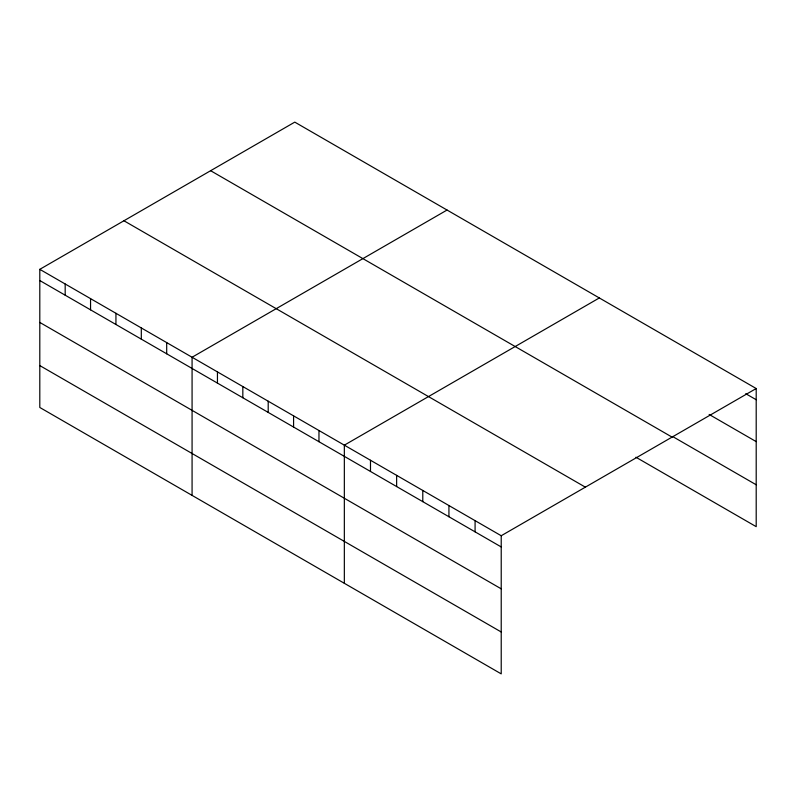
<?xml version="1.0" encoding="UTF-8"?>
<svg xmlns="http://www.w3.org/2000/svg" width="796" height="796" viewBox="0 0 796 796"><rect width="100%" height="100%" fill="white"/><g stroke="black" fill="none" stroke-linecap="round" stroke-linejoin="round"><path stroke-width="1.19" d="M39.8 269.337L501.221 535.738L501.221 673.874L39.8 407.472L39.8 269.337L294.779 122.126L756.2 388.528L756.2 526.663L635.924 457.222M447.044 210.044L192.075 357.245L192.075 495.381M599.318 297.953L344.34 445.163L344.34 583.299M501.221 535.738L756.2 388.528M745.743 393.692L756.2 399.731M709.137 414.447L756.2 441.621M672.53 436.467L756.2 484.774M210.632 170.712L672.063 437.113M123.937 220.761L585.368 487.162M39.8 280.54L501.221 546.942M39.8 322.43L501.221 588.831M39.8 365.583L501.221 631.984M475.083 520.644L475.083 531.847M448.934 505.55L448.934 516.753M422.785 490.445L422.785 501.649M396.637 475.351L396.637 486.555M370.488 460.257L370.488 471.461M318.967 430.507L318.967 441.71M293.585 415.86L293.585 427.064M268.202 401.204L268.202 412.408M242.83 386.558L242.83 397.751M217.447 371.901L217.447 383.105M166.692 342.598L166.692 353.802M141.31 327.942L141.31 339.146M115.937 313.296L115.937 324.499M90.555 298.639L90.555 309.843M65.182 283.993L65.182 295.187"/></g></svg>
